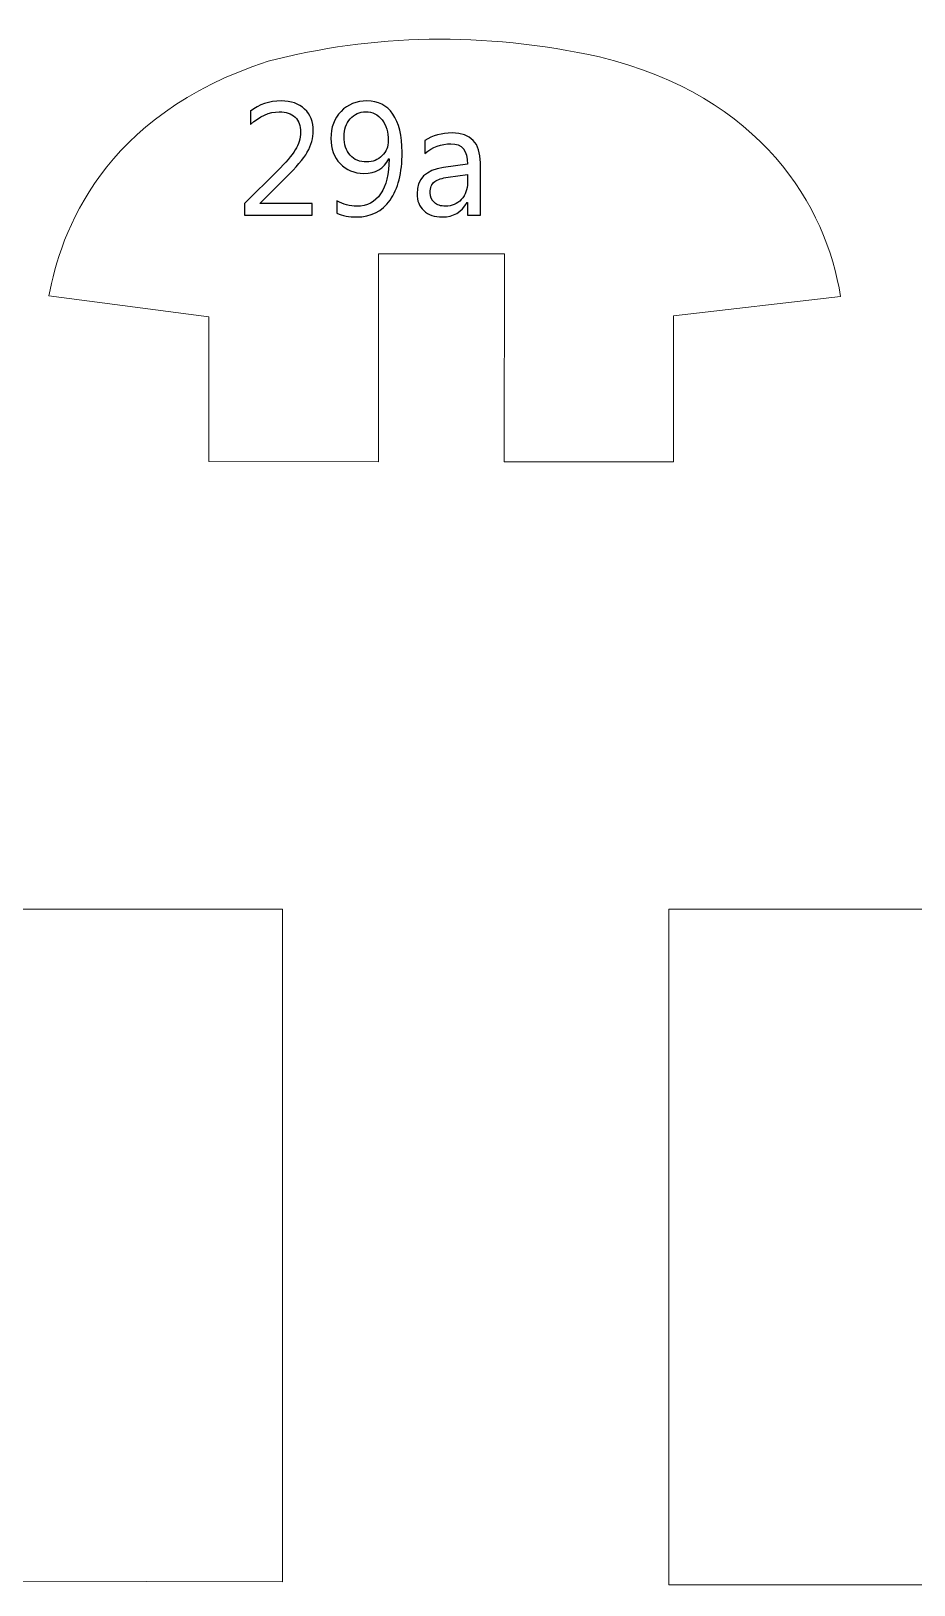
# Model space of a CAD drawing. Header units: centimetres. Extents: x -19.4 to 19.9, y -26.5 to 22.7.
# Drawn here: x -11.013 to -8.682, y -21.538 to -17.434 of the extents above; entities that cross this region are included whole.
import ezdxf

# ---------------------------------------------------------------- set-up
doc = ezdxf.new("R2010")
doc.units = ezdxf.units.CM
doc.header["$MEASUREMENT"] = 0
doc.layers.add('Camada 1', color=7, linetype='Continuous')

msp = doc.modelspace()

# ---------------------------------------------------------------- linework, layer by layer
at = {"layer": 'Camada 1', "color": 7, "lineweight": 9}
for points, knots in [([(-10.09537, -18.02204), (-10.09537, -18.02204), (-9.76293, -18.02204), (-9.76293, -18.02204), (-9.76293, -18.02204), (-9.76293, -18.02204), (-9.76315, -18.57146), (-9.76315, -18.57146), (-9.76315, -18.57146), (-9.76315, -18.57146), (-9.31646, -18.57134), (-9.31646, -18.57134), (-9.31646, -18.57134), (-9.31646, -18.57134), (-9.31616, -18.18593), (-9.31616, -18.18593), (-9.31616, -18.18593), (-9.31616, -18.18593), (-8.87535, -18.13441), (-8.87535, -18.13441), (-8.87535, -18.13441), (-8.9121, -17.89693), (-9.08428, -17.60465), (-9.51161, -17.5019), (-9.51161, -17.5019), (-9.82002, -17.43351), (-10.11017, -17.44172), (-10.38682, -17.51325), (-10.38682, -17.51325), (-10.82554, -17.6551), (-10.93522, -17.96745), (-10.96534, -18.13289), (-10.96534, -18.13289), (-10.96534, -18.13289), (-10.5429, -18.18803), (-10.5429, -18.18803), (-10.5429, -18.18803), (-10.5429, -18.18803), (-10.54284, -18.57068), (-10.54284, -18.57068), (-10.54284, -18.57068), (-10.54284, -18.57068), (-10.09533, -18.57142), (-10.09533, -18.57142), (-10.09533, -18.57142), (-10.09533, -18.57142), (-10.09537, -18.02204), (-10.09537, -18.02204)], [0, 0, 0, 0, 0.0769231, 0.0769231, 0.0769231, 0.0769231, 0.1538462, 0.1538462, 0.1538462, 0.1538462, 0.2307692, 0.2307692, 0.2307692, 0.2307692, 0.3076923, 0.3076923, 0.3076923, 0.3076923, 0.3846154, 0.3846154, 0.3846154, 0.3846154, 0.4615385, 0.4615385, 0.4615385, 0.4615385, 0.5384615, 0.5384615, 0.5384615, 0.5384615, 0.6153846, 0.6153846, 0.6153846, 0.6153846, 0.6923077, 0.6923077, 0.6923077, 0.6923077, 0.7692308, 0.7692308, 0.7692308, 0.7692308, 0.8461538, 0.8461538, 0.8461538, 0.8461539, 1, 1, 1, 1]), ([(-10.34863, -21.53004), (-10.34863, -21.53004), (-13.58085, -21.52204), (-13.58085, -21.52204), (-13.58085, -21.52204), (-13.58085, -21.52204), (-14.36219, -21.17614), (-14.36219, -21.17614), (-14.36219, -21.17614), (-14.36219, -21.17614), (-14.36197, -20.50017), (-14.36197, -20.50017), (-14.36197, -20.50017), (-14.36197, -20.50017), (-13.76387, -20.50093), (-13.76387, -20.50093), (-13.76387, -20.50093), (-13.76387, -20.50093), (-13.16497, -19.75342), (-13.16497, -19.75342), (-13.16497, -19.75342), (-13.16497, -19.75342), (-10.34863, -19.75342), (-10.34863, -19.75342), (-10.34863, -19.75342), (-10.34863, -19.75342), (-10.34863, -21.53004), (-10.34863, -21.53004)], [0, 0, 0, 0, 0.125, 0.125, 0.125, 0.125, 0.25, 0.25, 0.25, 0.25, 0.375, 0.375, 0.375, 0.375, 0.5, 0.5, 0.5, 0.5, 0.625, 0.625, 0.625, 0.625, 0.75, 0.75, 0.75, 0.75, 1, 1, 1, 1]), ([(-9.32863, -21.53804), (-9.32863, -21.53804), (-6.09422, -21.53804), (-6.09422, -21.53804), (-6.09422, -21.53804), (-6.09422, -21.53804), (-5.30241, -21.17614), (-5.30241, -21.17614), (-5.30241, -21.17614), (-5.30241, -21.17614), (-5.30263, -20.50017), (-5.30263, -20.50017), (-5.30263, -20.50017), (-5.30263, -20.50017), (-5.90262, -20.50093), (-5.90262, -20.50093), (-5.90262, -20.50093), (-5.90262, -20.50093), (-6.50341, -19.75342), (-6.50341, -19.75342), (-6.50341, -19.75342), (-6.50341, -19.75342), (-9.32863, -19.75342), (-9.32863, -19.75342), (-9.32863, -19.75342), (-9.32863, -19.75342), (-9.32863, -21.53804), (-9.32863, -21.53804)], [0, 0, 0, 0, 0.125, 0.125, 0.125, 0.125, 0.25, 0.25, 0.25, 0.25, 0.375, 0.375, 0.375, 0.375, 0.5, 0.5, 0.5, 0.5, 0.625, 0.625, 0.625, 0.625, 0.75, 0.75, 0.75, 0.75, 1, 1, 1, 1])]:
    msp.add_open_spline(points, degree=3, knots=knots, dxfattribs=at)
at = {"layer": 'Camada 1', "color": 7}
for points, knots in [([(-10.27, -17.91944), (-10.27, -17.91944), (-10.44865, -17.91944), (-10.44865, -17.91944), (-10.44865, -17.91944), (-10.44865, -17.91944), (-10.44865, -17.88938), (-10.44865, -17.88938), (-10.44865, -17.88938), (-10.44865, -17.88938), (-10.36229, -17.80274), (-10.36229, -17.80274), (-10.36229, -17.80274), (-10.34021, -17.78066), (-10.32447, -17.76231), (-10.31509, -17.74763), (-10.31509, -17.74763), (-10.30563, -17.73296), (-10.30091, -17.71722), (-10.30091, -17.70057), (-10.30091, -17.70057), (-10.30091, -17.6835), (-10.30578, -17.67023), (-10.31558, -17.66085), (-10.31558, -17.66085), (-10.32539, -17.65147), (-10.33929, -17.64681), (-10.35735, -17.64681), (-10.35735, -17.64681), (-10.38381, -17.64681), (-10.40914, -17.6581), (-10.43341, -17.68068), (-10.43341, -17.68068), (-10.43341, -17.68068), (-10.43341, -17.64512), (-10.43341, -17.64512), (-10.43341, -17.64512), (-10.41027, -17.62705), (-10.38332, -17.61802), (-10.35263, -17.61802), (-10.35263, -17.61802), (-10.32617, -17.61802), (-10.30535, -17.62522), (-10.29018, -17.63954), (-10.29018, -17.63954), (-10.27501, -17.65386), (-10.26746, -17.67313), (-10.26746, -17.69726), (-10.26746, -17.69726), (-10.26746, -17.71624), (-10.27268, -17.73486), (-10.2832, -17.753), (-10.2832, -17.753), (-10.29364, -17.77113), (-10.31248, -17.79364), (-10.33964, -17.82052), (-10.33964, -17.82052), (-10.33964, -17.82052), (-10.40801, -17.88811), (-10.40801, -17.88811), (-10.40801, -17.88811), (-10.40801, -17.88811), (-10.40801, -17.88896), (-10.40801, -17.88896), (-10.40801, -17.88896), (-10.40801, -17.88896), (-10.27, -17.88896), (-10.27, -17.88896), (-10.27, -17.88896), (-10.27, -17.88896), (-10.27, -17.91944), (-10.27, -17.91944)], [0, 0, 0, 0, 0.0526316, 0.0526316, 0.0526316, 0.0526316, 0.1052632, 0.1052632, 0.1052632, 0.1052632, 0.1578947, 0.1578947, 0.1578947, 0.1578947, 0.2105263, 0.2105263, 0.2105263, 0.2105263, 0.2631579, 0.2631579, 0.2631579, 0.2631579, 0.3157895, 0.3157895, 0.3157895, 0.3157895, 0.3684211, 0.3684211, 0.3684211, 0.3684211, 0.4210526, 0.4210526, 0.4210526, 0.4210526, 0.4736842, 0.4736842, 0.4736842, 0.4736842, 0.5263158, 0.5263158, 0.5263158, 0.5263158, 0.5789474, 0.5789474, 0.5789474, 0.5789474, 0.6315789, 0.6315789, 0.6315789, 0.631579, 0.6842105, 0.6842105, 0.6842105, 0.6842105, 0.7368421, 0.7368421, 0.7368421, 0.7368421, 0.7894737, 0.7894737, 0.7894737, 0.7894737, 0.8421053, 0.8421053, 0.8421053, 0.8421053, 0.8947368, 0.8947368, 0.8947368, 0.8947369, 1, 1, 1, 1]), ([(-10.20481, -17.91464), (-10.20481, -17.91464), (-10.20481, -17.88212), (-10.20481, -17.88212), (-10.20481, -17.88212), (-10.1883, -17.8915), (-10.1708, -17.89616), (-10.15232, -17.89616), (-10.15232, -17.89616), (-10.1255, -17.89616), (-10.10455, -17.88529), (-10.08966, -17.86363), (-10.08966, -17.86363), (-10.0747, -17.84197), (-10.06722, -17.81114), (-10.06722, -17.77127), (-10.06722, -17.77127), (-10.06751, -17.77141), (-10.06779, -17.77141), (-10.06807, -17.77127), (-10.06807, -17.77127), (-10.0807, -17.79667), (-10.10278, -17.80937), (-10.13411, -17.80937), (-10.13411, -17.80937), (-10.15951, -17.80937), (-10.18026, -17.80076), (-10.19655, -17.78355), (-10.19655, -17.78355), (-10.21278, -17.76633), (-10.2209, -17.74411), (-10.2209, -17.71701), (-10.2209, -17.71701), (-10.2209, -17.68808), (-10.21201, -17.66431), (-10.19416, -17.64582), (-10.19416, -17.64582), (-10.1763, -17.62726), (-10.15351, -17.61802), (-10.12564, -17.61802), (-10.12564, -17.61802), (-10.0965, -17.61802), (-10.07372, -17.62959), (-10.05742, -17.65267), (-10.05742, -17.65267), (-10.04112, -17.67574), (-10.03293, -17.70939), (-10.03293, -17.75349), (-10.03293, -17.75349), (-10.03293, -17.80824), (-10.04352, -17.85044), (-10.06475, -17.88007), (-10.06475, -17.88007), (-10.08592, -17.9097), (-10.11541, -17.92452), (-10.15316, -17.92452), (-10.15316, -17.92452), (-10.17299, -17.92452), (-10.1902, -17.9212), (-10.20481, -17.91464)], [0, 0, 0, 0, 0.0625, 0.0625, 0.0625, 0.0625, 0.125, 0.125, 0.125, 0.125, 0.1875, 0.1875, 0.1875, 0.1875, 0.25, 0.25, 0.25, 0.25, 0.3125, 0.3125, 0.3125, 0.3125, 0.375, 0.375, 0.375, 0.375, 0.4375, 0.4375, 0.4375, 0.4375, 0.5, 0.5, 0.5, 0.5, 0.5625, 0.5625, 0.5625, 0.5625, 0.625, 0.625, 0.625, 0.625, 0.6875, 0.6875, 0.6875, 0.6875, 0.75, 0.75, 0.75, 0.75, 0.8125, 0.8125, 0.8125, 0.8125, 0.875, 0.875, 0.875, 0.875, 1, 1, 1, 1]), ([(-10.12882, -17.64681), (-10.14519, -17.64681), (-10.15881, -17.65295), (-10.16974, -17.66529), (-10.16974, -17.66529), (-10.18068, -17.67764), (-10.18618, -17.69331), (-10.18618, -17.71236), (-10.18618, -17.71236), (-10.18618, -17.73317), (-10.18082, -17.74954), (-10.1701, -17.76146), (-10.1701, -17.76146), (-10.15937, -17.77339), (-10.14484, -17.77931), (-10.12649, -17.77931), (-10.12649, -17.77931), (-10.11055, -17.77931), (-10.09707, -17.77388), (-10.08599, -17.76302), (-10.08599, -17.76302), (-10.07491, -17.75208), (-10.06934, -17.73881), (-10.06934, -17.72308), (-10.06934, -17.72308), (-10.06934, -17.70064), (-10.07484, -17.6823), (-10.08585, -17.66812), (-10.08585, -17.66812), (-10.09686, -17.65394), (-10.11118, -17.64681), (-10.12882, -17.64681)], [0, 0, 0, 0, 0.1111111, 0.1111111, 0.1111111, 0.1111111, 0.2222222, 0.2222222, 0.2222222, 0.2222222, 0.3333333, 0.3333333, 0.3333333, 0.3333333, 0.4444444, 0.4444444, 0.4444444, 0.4444445, 0.5555556, 0.5555556, 0.5555556, 0.5555556, 0.6666667, 0.6666667, 0.6666667, 0.6666667, 0.7777778, 0.7777778, 0.7777778, 0.7777778, 1, 1, 1, 1]), ([(-9.82634, -17.91944), (-9.82634, -17.91944), (-9.86021, -17.91944), (-9.86021, -17.91944), (-9.86021, -17.91944), (-9.86021, -17.91944), (-9.86021, -17.88635), (-9.86021, -17.88635), (-9.86021, -17.88635), (-9.86021, -17.88635), (-9.86106, -17.88635), (-9.86106, -17.88635), (-9.86106, -17.88635), (-9.8758, -17.91182), (-9.89746, -17.92452), (-9.92618, -17.92452), (-9.92618, -17.92452), (-9.94728, -17.92452), (-9.96379, -17.91895), (-9.97571, -17.90773), (-9.97571, -17.90773), (-9.98764, -17.89658), (-9.99356, -17.88176), (-9.99356, -17.86328), (-9.99356, -17.86328), (-9.99356, -17.82369), (-9.97028, -17.80062), (-9.92371, -17.79413), (-9.92371, -17.79413), (-9.92371, -17.79413), (-9.86021, -17.78524), (-9.86021, -17.78524), (-9.86021, -17.78524), (-9.86021, -17.74912), (-9.87475, -17.73105), (-9.90381, -17.73105), (-9.90381, -17.73105), (-9.92929, -17.73105), (-9.95229, -17.7398), (-9.97282, -17.7573), (-9.97282, -17.7573), (-9.97282, -17.7573), (-9.97282, -17.72259), (-9.97282, -17.72259), (-9.97282, -17.72259), (-9.95201, -17.70932), (-9.92809, -17.70269), (-9.90092, -17.70269), (-9.90092, -17.70269), (-9.85118, -17.70269), (-9.82634, -17.72901), (-9.82634, -17.78171), (-9.82634, -17.78171), (-9.82634, -17.78171), (-9.82634, -17.91944), (-9.82634, -17.91944)], [0, 0, 0, 0, 0.0666667, 0.0666667, 0.0666667, 0.0666667, 0.1333333, 0.1333333, 0.1333333, 0.1333333, 0.2, 0.2, 0.2, 0.2, 0.2666667, 0.2666667, 0.2666667, 0.2666667, 0.3333333, 0.3333333, 0.3333333, 0.3333333, 0.4, 0.4, 0.4, 0.4, 0.4666667, 0.4666667, 0.4666667, 0.4666667, 0.5333333, 0.5333333, 0.5333333, 0.5333333, 0.6, 0.6, 0.6, 0.6, 0.6666667, 0.6666667, 0.6666667, 0.6666667, 0.7333333, 0.7333333, 0.7333333, 0.7333333, 0.8, 0.8, 0.8, 0.8, 0.8666667, 0.8666667, 0.8666667, 0.8666667, 1, 1, 1, 1]), ([(-9.86021, -17.81233), (-9.86021, -17.81233), (-9.91129, -17.81939), (-9.91129, -17.81939), (-9.91129, -17.81939), (-9.92703, -17.82158), (-9.93888, -17.82553), (-9.94685, -17.8311), (-9.94685, -17.8311), (-9.95483, -17.83675), (-9.95885, -17.84663), (-9.95885, -17.86088), (-9.95885, -17.86088), (-9.95885, -17.87125), (-9.95518, -17.87972), (-9.94777, -17.88628), (-9.94777, -17.88628), (-9.94043, -17.89284), (-9.93056, -17.89616), (-9.91835, -17.89616), (-9.91835, -17.89616), (-9.90149, -17.89616), (-9.88759, -17.89023), (-9.87665, -17.87845), (-9.87665, -17.87845), (-9.86571, -17.86659), (-9.86021, -17.85164), (-9.86021, -17.8335), (-9.86021, -17.8335), (-9.86021, -17.8335), (-9.86021, -17.81233), (-9.86021, -17.81233)], [0, 0, 0, 0, 0.1111111, 0.1111111, 0.1111111, 0.1111111, 0.2222222, 0.2222222, 0.2222222, 0.2222222, 0.3333333, 0.3333333, 0.3333333, 0.3333333, 0.4444444, 0.4444444, 0.4444444, 0.4444445, 0.5555556, 0.5555556, 0.5555556, 0.5555556, 0.6666667, 0.6666667, 0.6666667, 0.6666667, 0.7777778, 0.7777778, 0.7777778, 0.7777778, 1, 1, 1, 1])]:
    msp.add_open_spline(points, degree=3, knots=knots, dxfattribs=at)
at = {"layer": 'Camada 1', "color": 250, "lineweight": 9}
for points, knots in [([(-10.27, -17.91944), (-10.27, -17.91944), (-10.44865, -17.91944), (-10.44865, -17.91944), (-10.44865, -17.91944), (-10.44865, -17.91944), (-10.44865, -17.88938), (-10.44865, -17.88938), (-10.44865, -17.88938), (-10.44865, -17.88938), (-10.36229, -17.80274), (-10.36229, -17.80274), (-10.36229, -17.80274), (-10.34021, -17.78066), (-10.32447, -17.76231), (-10.31509, -17.74763), (-10.31509, -17.74763), (-10.30563, -17.73296), (-10.30091, -17.71722), (-10.30091, -17.70057), (-10.30091, -17.70057), (-10.30091, -17.6835), (-10.30578, -17.67023), (-10.31558, -17.66085), (-10.31558, -17.66085), (-10.32539, -17.65147), (-10.33929, -17.64681), (-10.35735, -17.64681), (-10.35735, -17.64681), (-10.38381, -17.64681), (-10.40914, -17.6581), (-10.43341, -17.68068), (-10.43341, -17.68068), (-10.43341, -17.68068), (-10.43341, -17.64512), (-10.43341, -17.64512), (-10.43341, -17.64512), (-10.41027, -17.62705), (-10.38332, -17.61802), (-10.35263, -17.61802), (-10.35263, -17.61802), (-10.32617, -17.61802), (-10.30535, -17.62522), (-10.29018, -17.63954), (-10.29018, -17.63954), (-10.27501, -17.65386), (-10.26746, -17.67313), (-10.26746, -17.69726), (-10.26746, -17.69726), (-10.26746, -17.71624), (-10.27268, -17.73486), (-10.2832, -17.753), (-10.2832, -17.753), (-10.29364, -17.77113), (-10.31248, -17.79364), (-10.33964, -17.82052), (-10.33964, -17.82052), (-10.33964, -17.82052), (-10.40801, -17.88811), (-10.40801, -17.88811), (-10.40801, -17.88811), (-10.40801, -17.88811), (-10.40801, -17.88896), (-10.40801, -17.88896), (-10.40801, -17.88896), (-10.40801, -17.88896), (-10.27, -17.88896), (-10.27, -17.88896), (-10.27, -17.88896), (-10.27, -17.88896), (-10.27, -17.91944), (-10.27, -17.91944)], [0, 0, 0, 0, 0.0526316, 0.0526316, 0.0526316, 0.0526316, 0.1052632, 0.1052632, 0.1052632, 0.1052632, 0.1578947, 0.1578947, 0.1578947, 0.1578947, 0.2105263, 0.2105263, 0.2105263, 0.2105263, 0.2631579, 0.2631579, 0.2631579, 0.2631579, 0.3157895, 0.3157895, 0.3157895, 0.3157895, 0.3684211, 0.3684211, 0.3684211, 0.3684211, 0.4210526, 0.4210526, 0.4210526, 0.4210526, 0.4736842, 0.4736842, 0.4736842, 0.4736842, 0.5263158, 0.5263158, 0.5263158, 0.5263158, 0.5789474, 0.5789474, 0.5789474, 0.5789474, 0.6315789, 0.6315789, 0.6315789, 0.631579, 0.6842105, 0.6842105, 0.6842105, 0.6842105, 0.7368421, 0.7368421, 0.7368421, 0.7368421, 0.7894737, 0.7894737, 0.7894737, 0.7894737, 0.8421053, 0.8421053, 0.8421053, 0.8421053, 0.8947368, 0.8947368, 0.8947368, 0.8947369, 1, 1, 1, 1]), ([(-10.20481, -17.91464), (-10.20481, -17.91464), (-10.20481, -17.88212), (-10.20481, -17.88212), (-10.20481, -17.88212), (-10.1883, -17.8915), (-10.1708, -17.89616), (-10.15232, -17.89616), (-10.15232, -17.89616), (-10.1255, -17.89616), (-10.10455, -17.88529), (-10.08966, -17.86363), (-10.08966, -17.86363), (-10.0747, -17.84197), (-10.06722, -17.81114), (-10.06722, -17.77127), (-10.06722, -17.77127), (-10.06751, -17.77141), (-10.06779, -17.77141), (-10.06807, -17.77127), (-10.06807, -17.77127), (-10.0807, -17.79667), (-10.10278, -17.80937), (-10.13411, -17.80937), (-10.13411, -17.80937), (-10.15951, -17.80937), (-10.18026, -17.80076), (-10.19655, -17.78355), (-10.19655, -17.78355), (-10.21278, -17.76633), (-10.2209, -17.74411), (-10.2209, -17.71701), (-10.2209, -17.71701), (-10.2209, -17.68808), (-10.21201, -17.66431), (-10.19416, -17.64582), (-10.19416, -17.64582), (-10.1763, -17.62726), (-10.15351, -17.61802), (-10.12564, -17.61802), (-10.12564, -17.61802), (-10.0965, -17.61802), (-10.07372, -17.62959), (-10.05742, -17.65267), (-10.05742, -17.65267), (-10.04112, -17.67574), (-10.03293, -17.70939), (-10.03293, -17.75349), (-10.03293, -17.75349), (-10.03293, -17.80824), (-10.04352, -17.85044), (-10.06475, -17.88007), (-10.06475, -17.88007), (-10.08592, -17.9097), (-10.11541, -17.92452), (-10.15316, -17.92452), (-10.15316, -17.92452), (-10.17299, -17.92452), (-10.1902, -17.9212), (-10.20481, -17.91464)], [0, 0, 0, 0, 0.0625, 0.0625, 0.0625, 0.0625, 0.125, 0.125, 0.125, 0.125, 0.1875, 0.1875, 0.1875, 0.1875, 0.25, 0.25, 0.25, 0.25, 0.3125, 0.3125, 0.3125, 0.3125, 0.375, 0.375, 0.375, 0.375, 0.4375, 0.4375, 0.4375, 0.4375, 0.5, 0.5, 0.5, 0.5, 0.5625, 0.5625, 0.5625, 0.5625, 0.625, 0.625, 0.625, 0.625, 0.6875, 0.6875, 0.6875, 0.6875, 0.75, 0.75, 0.75, 0.75, 0.8125, 0.8125, 0.8125, 0.8125, 0.875, 0.875, 0.875, 0.875, 1, 1, 1, 1]), ([(-10.12882, -17.64681), (-10.14519, -17.64681), (-10.15881, -17.65295), (-10.16974, -17.66529), (-10.16974, -17.66529), (-10.18068, -17.67764), (-10.18618, -17.69331), (-10.18618, -17.71236), (-10.18618, -17.71236), (-10.18618, -17.73317), (-10.18082, -17.74954), (-10.1701, -17.76146), (-10.1701, -17.76146), (-10.15937, -17.77339), (-10.14484, -17.77931), (-10.12649, -17.77931), (-10.12649, -17.77931), (-10.11055, -17.77931), (-10.09707, -17.77388), (-10.08599, -17.76302), (-10.08599, -17.76302), (-10.07491, -17.75208), (-10.06934, -17.73881), (-10.06934, -17.72308), (-10.06934, -17.72308), (-10.06934, -17.70064), (-10.07484, -17.6823), (-10.08585, -17.66812), (-10.08585, -17.66812), (-10.09686, -17.65394), (-10.11118, -17.64681), (-10.12882, -17.64681)], [0, 0, 0, 0, 0.1111111, 0.1111111, 0.1111111, 0.1111111, 0.2222222, 0.2222222, 0.2222222, 0.2222222, 0.3333333, 0.3333333, 0.3333333, 0.3333333, 0.4444444, 0.4444444, 0.4444444, 0.4444445, 0.5555556, 0.5555556, 0.5555556, 0.5555556, 0.6666667, 0.6666667, 0.6666667, 0.6666667, 0.7777778, 0.7777778, 0.7777778, 0.7777778, 1, 1, 1, 1]), ([(-9.82634, -17.91944), (-9.82634, -17.91944), (-9.86021, -17.91944), (-9.86021, -17.91944), (-9.86021, -17.91944), (-9.86021, -17.91944), (-9.86021, -17.88635), (-9.86021, -17.88635), (-9.86021, -17.88635), (-9.86021, -17.88635), (-9.86106, -17.88635), (-9.86106, -17.88635), (-9.86106, -17.88635), (-9.8758, -17.91182), (-9.89746, -17.92452), (-9.92618, -17.92452), (-9.92618, -17.92452), (-9.94728, -17.92452), (-9.96379, -17.91895), (-9.97571, -17.90773), (-9.97571, -17.90773), (-9.98764, -17.89658), (-9.99356, -17.88176), (-9.99356, -17.86328), (-9.99356, -17.86328), (-9.99356, -17.82369), (-9.97028, -17.80062), (-9.92371, -17.79413), (-9.92371, -17.79413), (-9.92371, -17.79413), (-9.86021, -17.78524), (-9.86021, -17.78524), (-9.86021, -17.78524), (-9.86021, -17.74912), (-9.87475, -17.73105), (-9.90381, -17.73105), (-9.90381, -17.73105), (-9.92929, -17.73105), (-9.95229, -17.7398), (-9.97282, -17.7573), (-9.97282, -17.7573), (-9.97282, -17.7573), (-9.97282, -17.72259), (-9.97282, -17.72259), (-9.97282, -17.72259), (-9.95201, -17.70932), (-9.92809, -17.70269), (-9.90092, -17.70269), (-9.90092, -17.70269), (-9.85118, -17.70269), (-9.82634, -17.72901), (-9.82634, -17.78171), (-9.82634, -17.78171), (-9.82634, -17.78171), (-9.82634, -17.91944), (-9.82634, -17.91944)], [0, 0, 0, 0, 0.0666667, 0.0666667, 0.0666667, 0.0666667, 0.1333333, 0.1333333, 0.1333333, 0.1333333, 0.2, 0.2, 0.2, 0.2, 0.2666667, 0.2666667, 0.2666667, 0.2666667, 0.3333333, 0.3333333, 0.3333333, 0.3333333, 0.4, 0.4, 0.4, 0.4, 0.4666667, 0.4666667, 0.4666667, 0.4666667, 0.5333333, 0.5333333, 0.5333333, 0.5333333, 0.6, 0.6, 0.6, 0.6, 0.6666667, 0.6666667, 0.6666667, 0.6666667, 0.7333333, 0.7333333, 0.7333333, 0.7333333, 0.8, 0.8, 0.8, 0.8, 0.8666667, 0.8666667, 0.8666667, 0.8666667, 1, 1, 1, 1]), ([(-9.86021, -17.81233), (-9.86021, -17.81233), (-9.91129, -17.81939), (-9.91129, -17.81939), (-9.91129, -17.81939), (-9.92703, -17.82158), (-9.93888, -17.82553), (-9.94685, -17.8311), (-9.94685, -17.8311), (-9.95483, -17.83675), (-9.95885, -17.84663), (-9.95885, -17.86088), (-9.95885, -17.86088), (-9.95885, -17.87125), (-9.95518, -17.87972), (-9.94777, -17.88628), (-9.94777, -17.88628), (-9.94043, -17.89284), (-9.93056, -17.89616), (-9.91835, -17.89616), (-9.91835, -17.89616), (-9.90149, -17.89616), (-9.88759, -17.89023), (-9.87665, -17.87845), (-9.87665, -17.87845), (-9.86571, -17.86659), (-9.86021, -17.85164), (-9.86021, -17.8335), (-9.86021, -17.8335), (-9.86021, -17.8335), (-9.86021, -17.81233), (-9.86021, -17.81233)], [0, 0, 0, 0, 0.1111111, 0.1111111, 0.1111111, 0.1111111, 0.2222222, 0.2222222, 0.2222222, 0.2222222, 0.3333333, 0.3333333, 0.3333333, 0.3333333, 0.4444444, 0.4444444, 0.4444444, 0.4444445, 0.5555556, 0.5555556, 0.5555556, 0.5555556, 0.6666667, 0.6666667, 0.6666667, 0.6666667, 0.7777778, 0.7777778, 0.7777778, 0.7777778, 1, 1, 1, 1])]:
    msp.add_open_spline(points, degree=3, knots=knots, dxfattribs=at)

doc.saveas('drawing.dxf')
